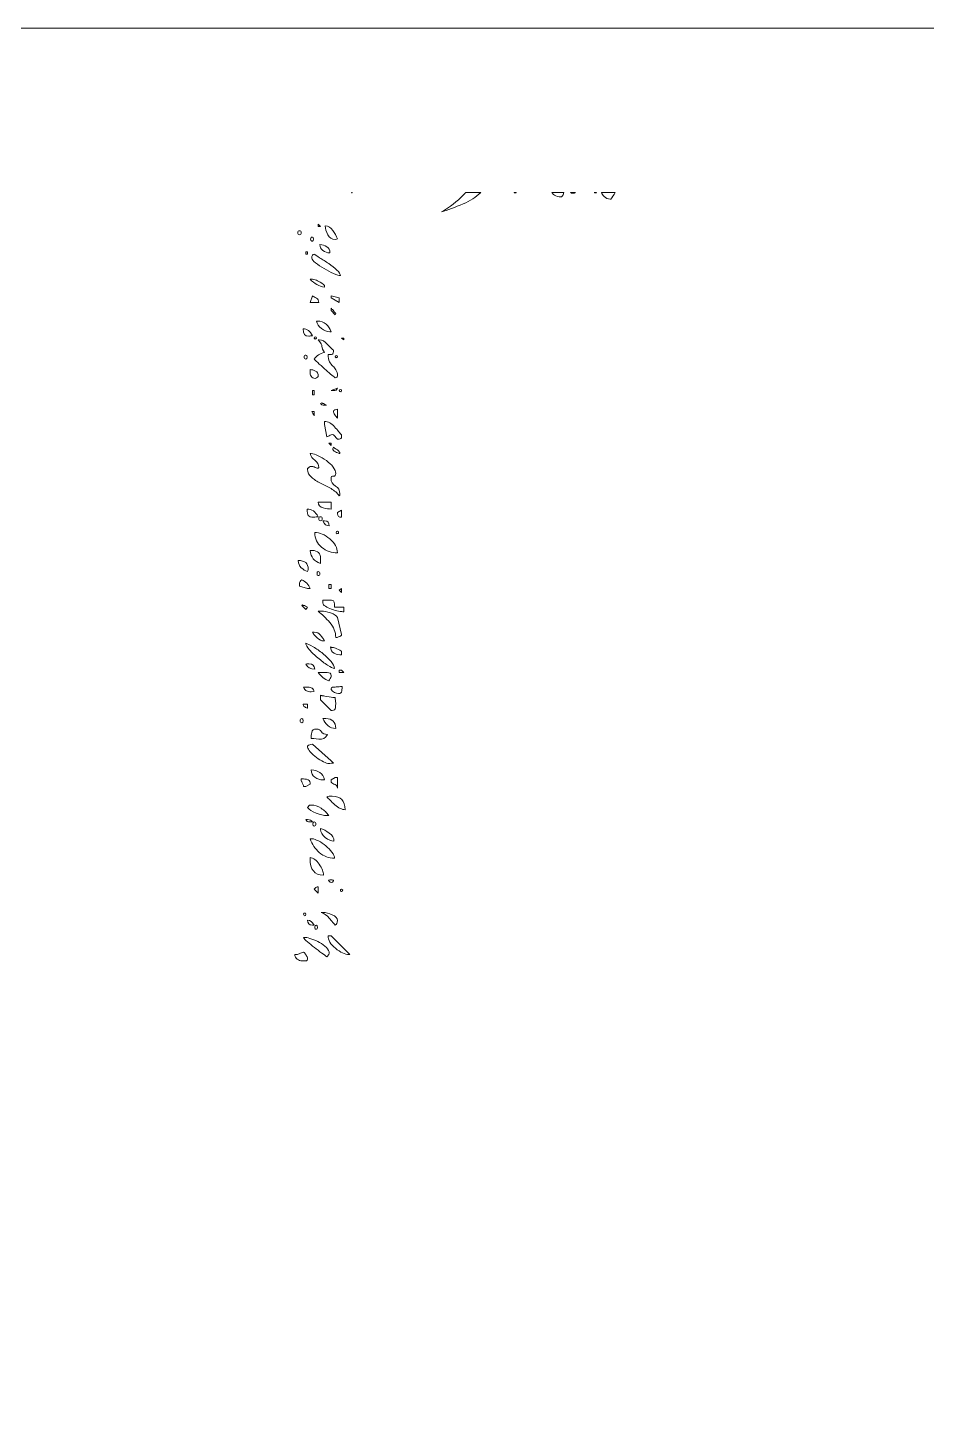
# Model space of a CAD drawing. Extents: x 915 to 2086, y -2344 to -655.
# Drawn here: x 1814.8 to 1950.4, y -866.4 to -655.3 of the extents above; entities that cross this region are included whole.
import ezdxf

# ---------------------------------------------------------------- set-up
doc = ezdxf.new("R2010")
doc.units = 0
doc.header["$MEASUREMENT"] = 0
doc.layers.add('Layer 1', color=7, linetype='Continuous')

# ---------------------------------------------------------------- blocks, each defined once
blk = doc.blocks.new('block 2')
at = {"layer": 'Layer 1', "lineweight": 0}
for points in [[(1858.59, -685.25), (1858.59, -684.9), (1858.94, -685.25), (1858.59, -685.25)], [(1856.74, -689.39), (1856.74, -689.04), (1857, -689.04), (1857, -689.39), (1856.74, -689.39)], [(1860.52, -695.99), (1860.52, -695.72), (1861.76, -695.99), (1861.76, -696.69), (1860.52, -695.99)], [(1862.46, -702.33), (1862.11, -702.06), (1862.46, -702.06), (1862.46, -702.33)], [(1857.71, -710.6), (1857.71, -709.98), (1857.97, -709.98), (1857.97, -710.6), (1857.71, -710.6)], [(1860.52, -717.91), (1860.52, -718.26), (1860.17, -717.91), (1860.52, -717.91)], [(1860.52, -739.2), (1860.52, -739.82), (1860.17, -739.82), (1860.17, -739.2), (1860.52, -739.2)], [(1862.11, -739.82), (1862.11, -740.44), (1861.76, -740.09), (1862.11, -739.82)], [(1861.76, -752.5), (1861.76, -752.14), (1862.11, -752.14), (1862.46, -752.5), (1861.76, -752.5)]]:
    blk.add_lwpolyline(points, dxfattribs=at)
for points, knots in [([(2085.86, -929.01), (2085.63, -928.87), (2085.41, -928.75), (2085.18, -928.61), (2085.18, -928.61), (2085.18, -716.49), (2085.18, -716.49), (2085.18, -682.75), (2057.73, -655.31), (2024, -655.31), (2024, -655.31), (976.9, -655.31), (976.9, -655.31), (943.16, -655.31), (915.72, -682.75), (915.72, -716.49), (915.72, -716.49), (915.72, -928.61), (915.72, -928.61), (915.49, -928.75), (915.27, -928.87), (915.04, -929.01), (915.04, -929.01), (915.28, -929.05), (915.72, -929.14), (915.72, -929.14), (915.72, -2282.96), (915.72, -2282.96), (915.72, -2316.7), (943.16, -2344.14), (976.9, -2344.14), (976.9, -2344.14), (2024, -2344.14), (2024, -2344.14), (2057.73, -2344.14), (2085.18, -2316.7), (2085.18, -2282.96), (2085.18, -2282.96), (2085.18, -929.14), (2085.18, -929.14), (2085.62, -929.05), (2085.86, -929.01), (2085.86, -929.01)], [0, 0, 0, 0, 1, 1, 1, 2, 2, 2, 3, 3, 3, 4, 4, 4, 5, 5, 5, 6, 6, 6, 7, 7, 7, 8, 8, 8, 9, 9, 9, 10, 10, 10, 11, 11, 11, 12, 12, 12, 13, 13, 13, 14, 14, 14, 14]), ([(1863.73, -680.13), (1863.72, -680.13), (1863.7, -680.15), (1863.69, -680.15), (1863.68, -680.15), (1863.65, -680.13), (1863.63, -680.13), (1863.63, -680.13), (1863.73, -680.13), (1863.73, -680.13)], [0, 0, 0, 0, 1, 1, 1, 2, 2, 2, 3, 3, 3, 3]), ([(1880.46, -680.54), (1880.6, -680.41), (1880.68, -680.27), (1880.81, -680.13), (1880.81, -680.13), (1883.08, -680.13), (1883.08, -680.13), (1882.34, -680.8), (1881.5, -681.38), (1880.46, -681.82), (1879.2, -682.35), (1878.1, -682.76), (1877.16, -683.05), (1878.45, -682.29), (1879.55, -681.45), (1880.46, -680.54)], [0, 0, 0, 0, 1, 1, 1, 2, 2, 2, 3, 3, 3, 4, 4, 4, 5, 5, 5, 5]), ([(1888.45, -680.13), (1888.44, -680.13), (1888.43, -680.15), (1888.43, -680.15), (1888.43, -680.15), (1888.16, -680.15), (1888.16, -680.15), (1888.14, -680.14), (1888.13, -680.14), (1888.11, -680.13), (1888.11, -680.13), (1888.45, -680.13), (1888.45, -680.13)], [0, 0, 0, 0, 1, 1, 1, 2, 2, 2, 3, 3, 3, 4, 4, 4, 4]), ([(1895.62, -680.13), (1895.57, -680.28), (1895.52, -680.42), (1895.47, -680.54), (1895.41, -680.69), (1895.29, -680.76), (1895.12, -680.76), (1894.82, -680.76), (1894.51, -680.68), (1894.19, -680.5), (1894, -680.39), (1893.92, -680.26), (1893.8, -680.13), (1893.8, -680.13), (1895.62, -680.13), (1895.62, -680.13)], [0, 0, 0, 0, 1, 1, 1, 2, 2, 2, 3, 3, 3, 4, 4, 4, 5, 5, 5, 5]), ([(1897.35, -680.13), (1897.34, -680.13), (1897.32, -680.14), (1897.32, -680.15), (1897.26, -680.21), (1897.2, -680.23), (1897.14, -680.23), (1897.14, -680.23), (1896.96, -680.23), (1896.96, -680.23), (1896.82, -680.23), (1896.7, -680.2), (1896.62, -680.13), (1896.62, -680.13), (1897.35, -680.13), (1897.35, -680.13)], [0, 0, 0, 0, 1, 1, 1, 2, 2, 2, 3, 3, 3, 4, 4, 4, 5, 5, 5, 5]), ([(1900.52, -680.13), (1900.51, -680.13), (1900.49, -680.15), (1900.48, -680.15), (1900.48, -680.15), (1900.22, -680.15), (1900.22, -680.15), (1900.22, -680.14), (1900.21, -680.13), (1900.2, -680.13), (1900.2, -680.13), (1900.52, -680.13), (1900.52, -680.13)], [0, 0, 0, 0, 1, 1, 1, 2, 2, 2, 3, 3, 3, 4, 4, 4, 4]), ([(1903.36, -680.13), (1903.13, -680.54), (1902.91, -680.89), (1902.69, -681.11), (1902.69, -681.11), (1902.6, -681.11), (1902.6, -681.11), (1902.24, -681.11), (1901.94, -680.98), (1901.67, -680.72), (1901.49, -680.53), (1901.38, -680.33), (1901.27, -680.13), (1901.27, -680.13), (1903.36, -680.13), (1903.36, -680.13)], [0, 0, 0, 0, 1, 1, 1, 2, 2, 2, 3, 3, 3, 4, 4, 4, 5, 5, 5, 5]), ([(1856.04, -686.17), (1856.04, -686.38), (1855.95, -686.48), (1855.77, -686.48), (1855.59, -686.48), (1855.51, -686.38), (1855.51, -686.17), (1855.51, -685.97), (1855.59, -685.87), (1855.77, -685.87), (1855.95, -685.87), (1856.04, -685.97), (1856.04, -686.17)], [0, 0, 0, 0, 1, 1, 1, 2, 2, 2, 3, 3, 3, 4, 4, 4, 4]), ([(1859.64, -685.16), (1860.11, -685.16), (1860.49, -685.38), (1860.79, -685.82), (1861.08, -686.26), (1861.32, -686.69), (1861.49, -687.1), (1861.43, -687.16), (1861.32, -687.19), (1861.14, -687.19), (1860.67, -687.19), (1860.3, -686.95), (1860.04, -686.48), (1859.78, -686.02), (1859.64, -685.57), (1859.64, -685.16)], [0, 0, 0, 0, 1, 1, 1, 2, 2, 2, 3, 3, 3, 4, 4, 4, 5, 5, 5, 5]), ([(1857.71, -687.45), (1857.53, -687.45), (1857.44, -687.35), (1857.44, -687.14), (1857.44, -686.94), (1857.53, -686.83), (1857.71, -686.83), (1857.82, -686.83), (1857.88, -686.94), (1857.88, -687.14), (1857.88, -687.35), (1857.82, -687.45), (1857.71, -687.45)], [0, 0, 0, 0, 1, 1, 1, 2, 2, 2, 3, 3, 3, 4, 4, 4, 4]), ([(1859.87, -688.29), (1860.19, -688.49), (1860.35, -688.8), (1860.35, -689.21), (1859.94, -689.21), (1859.59, -689.09), (1859.29, -688.86), (1859, -688.63), (1858.85, -688.33), (1858.85, -687.98), (1859.21, -687.98), (1859.54, -688.08), (1859.87, -688.29)], [0, 0, 0, 0, 1, 1, 1, 2, 2, 2, 3, 3, 3, 4, 4, 4, 4]), ([(1858.81, -689.96), (1859.25, -690.22), (1859.7, -690.52), (1860.17, -690.84), (1860.64, -691.16), (1861.05, -691.49), (1861.4, -691.81), (1861.76, -692.13), (1861.93, -692.41), (1861.93, -692.64), (1861.76, -692.64), (1861.42, -692.54), (1860.92, -692.34), (1860.42, -692.13), (1859.94, -691.88), (1859.47, -691.59), (1859, -691.3), (1858.57, -691), (1858.19, -690.71), (1857.81, -690.41), (1857.62, -690.18), (1857.62, -690), (1857.62, -689.65), (1857.74, -689.45), (1857.97, -689.39), (1858.09, -689.5), (1858.37, -689.69), (1858.81, -689.96)], [0, 0, 0, 0, 1, 1, 1, 2, 2, 2, 3, 3, 3, 4, 4, 4, 5, 5, 5, 6, 6, 6, 7, 7, 7, 8, 8, 8, 9, 9, 9, 9]), ([(1857.71, -693.17), (1858, -693.23), (1858.27, -693.32), (1858.5, -693.44), (1859.03, -693.67), (1859.38, -693.91), (1859.56, -694.14), (1859.56, -694.14), (1859.56, -694.4), (1859.56, -694.4), (1858.73, -694.29), (1858, -693.87), (1857.36, -693.17), (1857.36, -693.17), (1857.71, -693.17), (1857.71, -693.17)], [0, 0, 0, 0, 1, 1, 1, 2, 2, 2, 3, 3, 3, 4, 4, 4, 5, 5, 5, 5]), ([(1857.71, -695.72), (1857.88, -695.78), (1858.09, -695.89), (1858.32, -696.03), (1858.56, -696.18), (1858.68, -696.4), (1858.68, -696.69), (1858.68, -696.69), (1857.36, -696.69), (1857.36, -696.69), (1857.36, -696.69), (1857.71, -695.72), (1857.71, -695.72)], [0, 0, 0, 0, 1, 1, 1, 2, 2, 2, 3, 3, 3, 4, 4, 4, 4]), ([(1860.83, -697.88), (1860.98, -698.03), (1861.08, -698.16), (1861.14, -698.28), (1861.14, -698.28), (1861.23, -698.36), (1861.23, -698.36), (1861.23, -698.36), (1861.14, -698.54), (1861.14, -698.54), (1861.14, -698.54), (1860.52, -697.92), (1860.52, -697.92), (1860.52, -697.92), (1860.52, -697.57), (1860.52, -697.57), (1860.58, -697.63), (1860.69, -697.74), (1860.83, -697.88)], [0, 0, 0, 0, 1, 1, 1, 2, 2, 2, 3, 3, 3, 4, 4, 4, 5, 5, 5, 6, 6, 6, 6]), ([(1856.3, -700.65), (1856.94, -700.65), (1857.41, -701.01), (1857.71, -701.71), (1857.65, -701.71), (1857.56, -701.73), (1857.44, -701.75), (1857.33, -701.78), (1857.24, -701.8), (1857.18, -701.8), (1856.59, -701.8), (1856.3, -701.42), (1856.3, -700.65)], [0, 0, 0, 0, 1, 1, 1, 2, 2, 2, 3, 3, 3, 4, 4, 4, 4]), ([(1858.32, -699.51), (1858.32, -699.51), (1858.5, -699.51), (1858.5, -699.51), (1858.97, -699.51), (1859.39, -699.67), (1859.78, -699.99), (1860.16, -700.32), (1860.41, -700.68), (1860.52, -701.1), (1860.52, -701.1), (1860.35, -701.1), (1860.35, -701.1), (1859.88, -701.1), (1859.45, -700.93), (1859.07, -700.61), (1858.69, -700.29), (1858.44, -699.92), (1858.32, -699.51)], [0, 0, 0, 0, 1, 1, 1, 2, 2, 2, 3, 3, 3, 4, 4, 4, 5, 5, 5, 6, 6, 6, 6]), ([(1857.97, -702.06), (1857.97, -701.95), (1858.03, -701.89), (1858.15, -701.89), (1858.27, -701.89), (1858.32, -701.95), (1858.32, -702.06), (1858.21, -702.3), (1858.09, -702.3), (1857.97, -702.06)], [0, 0, 0, 0, 1, 1, 1, 2, 2, 2, 3, 3, 3, 3]), ([(1857.97, -705.23), (1858.32, -704.7), (1858.85, -704.38), (1859.56, -704.26), (1859.26, -703.85), (1859.13, -703.54), (1859.16, -703.34), (1859.19, -703.13), (1859, -702.8), (1858.59, -702.33), (1858.59, -702.33), (1858.76, -702.33), (1858.76, -702.33), (1859.17, -702.33), (1859.59, -702.56), (1860, -703.03), (1860.41, -703.5), (1860.7, -703.79), (1860.88, -703.91), (1860.88, -703.91), (1860.88, -704.09), (1860.88, -704.09), (1860.88, -704.38), (1860.79, -704.53), (1860.61, -704.53), (1860.44, -704.53), (1860.26, -704.53), (1860.09, -704.53), (1860.09, -705), (1860.16, -705.36), (1860.3, -705.63), (1860.45, -705.89), (1860.61, -706.11), (1860.79, -706.29), (1860.97, -706.46), (1861.13, -706.65), (1861.27, -706.86), (1861.42, -707.06), (1861.49, -707.37), (1861.49, -707.78), (1861.49, -707.96), (1861.37, -708.05), (1861.14, -708.05), (1861.08, -707.99), (1860.92, -707.86), (1860.66, -707.65), (1860.39, -707.44), (1860.1, -707.2), (1859.78, -706.9), (1859.45, -706.61), (1859.12, -706.3), (1858.76, -705.98), (1858.41, -705.66), (1858.15, -705.41), (1857.97, -705.23)], [0, 0, 0, 0, 1, 1, 1, 2, 2, 2, 3, 3, 3, 4, 4, 4, 5, 5, 5, 6, 6, 6, 7, 7, 7, 8, 8, 8, 9, 9, 9, 10, 10, 10, 11, 11, 11, 12, 12, 12, 13, 13, 13, 14, 14, 14, 15, 15, 15, 16, 16, 16, 17, 17, 17, 18, 18, 18, 18]), ([(1856.92, -704.92), (1856.92, -705.13), (1856.86, -705.23), (1856.74, -705.23), (1856.56, -705.23), (1856.48, -705.13), (1856.48, -704.92), (1856.48, -704.72), (1856.56, -704.62), (1856.74, -704.62), (1856.86, -704.62), (1856.92, -704.72), (1856.92, -704.92)], [0, 0, 0, 0, 1, 1, 1, 2, 2, 2, 3, 3, 3, 4, 4, 4, 4]), ([(1861.49, -704.88), (1861.37, -705.11), (1861.26, -705.11), (1861.14, -704.88), (1861.14, -704.76), (1861.2, -704.7), (1861.32, -704.7), (1861.43, -704.7), (1861.49, -704.76), (1861.49, -704.88)], [0, 0, 0, 0, 1, 1, 1, 2, 2, 2, 3, 3, 3, 3]), ([(1857.53, -707.83), (1857.41, -707.62), (1857.36, -707.4), (1857.36, -707.17), (1857.36, -707.17), (1857.36, -706.82), (1857.36, -706.82), (1857.65, -706.82), (1857.93, -706.89), (1858.19, -707.04), (1858.46, -707.18), (1858.59, -707.43), (1858.59, -707.78), (1858.59, -707.84), (1858.56, -707.9), (1858.5, -707.96), (1858.5, -707.96), (1858.32, -708.05), (1858.32, -708.05), (1858.32, -708.05), (1858.15, -708.14), (1858.15, -708.14), (1857.85, -708.14), (1857.65, -708.03), (1857.53, -707.83)], [0, 0, 0, 0, 1, 1, 1, 2, 2, 2, 3, 3, 3, 4, 4, 4, 5, 5, 5, 6, 6, 6, 7, 7, 7, 8, 8, 8, 8]), ([(1860.88, -709.98), (1860.88, -709.98), (1860.52, -709.98), (1860.52, -709.98), (1860.52, -709.98), (1861.49, -709.63), (1861.49, -709.63), (1861.43, -709.87), (1861.23, -709.98), (1860.88, -709.98)], [0, 0, 0, 0, 1, 1, 1, 2, 2, 2, 3, 3, 3, 3]), ([(1861.98, -710.16), (1861.89, -710.16), (1861.82, -710.1), (1861.76, -709.98), (1861.76, -709.87), (1861.83, -709.81), (1861.98, -709.81), (1862.12, -709.81), (1862.17, -709.87), (1862.11, -709.98), (1862.11, -710.1), (1862.06, -710.16), (1861.98, -710.16)], [0, 0, 0, 0, 1, 1, 1, 2, 2, 2, 3, 3, 3, 4, 4, 4, 4]), ([(1857.97, -713.15), (1857.97, -713.15), (1857.97, -713.77), (1857.97, -713.77), (1857.91, -713.65), (1857.85, -713.55), (1857.8, -713.46), (1857.74, -713.37), (1857.68, -713.27), (1857.62, -713.15), (1857.62, -713.15), (1857.97, -713.15), (1857.97, -713.15)], [0, 0, 0, 0, 1, 1, 1, 2, 2, 2, 3, 3, 3, 4, 4, 4, 4]), ([(1859.12, -711.83), (1859.12, -711.83), (1859.29, -711.92), (1859.29, -711.92), (1859.35, -711.92), (1859.44, -711.96), (1859.56, -712.05), (1859.67, -712.14), (1859.76, -712.19), (1859.82, -712.19), (1859.82, -712.19), (1859.56, -712.19), (1859.56, -712.19), (1859.21, -712.19), (1859, -712.1), (1858.94, -711.92), (1858.94, -711.92), (1859.12, -711.83), (1859.12, -711.83)], [0, 0, 0, 0, 1, 1, 1, 2, 2, 2, 3, 3, 3, 4, 4, 4, 5, 5, 5, 6, 6, 6, 6]), ([(1861.49, -712.8), (1861.49, -712.8), (1861.49, -714.12), (1861.49, -714.12), (1861.37, -714), (1861.24, -713.84), (1861.1, -713.63), (1860.95, -713.43), (1860.88, -713.27), (1860.88, -713.15), (1860.88, -713.04), (1860.95, -712.95), (1861.1, -712.89), (1861.24, -712.83), (1861.37, -712.8), (1861.49, -712.8)], [0, 0, 0, 0, 1, 1, 1, 2, 2, 2, 3, 3, 3, 4, 4, 4, 5, 5, 5, 5]), ([(1860.22, -716.81), (1860.07, -716.89), (1859.97, -716.94), (1859.91, -716.94), (1859.91, -716.94), (1859.56, -715.09), (1859.56, -715.09), (1859.56, -715.09), (1859.56, -714.65), (1859.56, -714.65), (1860.09, -714.65), (1860.58, -714.91), (1861.05, -715.44), (1861.52, -715.97), (1861.87, -716.38), (1862.11, -716.67), (1862.11, -716.67), (1862.11, -716.94), (1862.11, -716.94), (1862.11, -717.17), (1861.99, -717.29), (1861.76, -717.29), (1861.76, -717.29), (1861.49, -717.29), (1861.49, -717.29), (1861.49, -717.29), (1860.88, -716.67), (1860.88, -716.67), (1860.88, -716.67), (1860.7, -716.58), (1860.7, -716.58), (1860.7, -716.58), (1860.52, -716.67), (1860.52, -716.67), (1860.47, -716.67), (1860.36, -716.72), (1860.22, -716.81)], [0, 0, 0, 0, 1, 1, 1, 2, 2, 2, 3, 3, 3, 4, 4, 4, 5, 5, 5, 6, 6, 6, 7, 7, 7, 8, 8, 8, 9, 9, 9, 10, 10, 10, 11, 11, 11, 12, 12, 12, 12]), ([(1857.36, -721.43), (1857.36, -721.43), (1857.71, -721.43), (1857.71, -721.43), (1857.77, -721.43), (1857.91, -721.47), (1858.15, -721.56), (1858.38, -721.65), (1858.53, -721.69), (1858.59, -721.69), (1858.59, -721.69), (1858.68, -721.6), (1858.68, -721.6), (1858.68, -721.13), (1858.49, -720.76), (1858.1, -720.5), (1857.72, -720.24), (1857.47, -719.9), (1857.36, -719.49), (1857.36, -719.49), (1857.53, -719.49), (1857.53, -719.49), (1857.82, -719.49), (1858.18, -719.59), (1858.59, -719.8), (1859, -720), (1859.41, -720.25), (1859.82, -720.55), (1860.23, -720.84), (1860.57, -721.16), (1860.83, -721.51), (1861.1, -721.86), (1861.23, -722.19), (1861.23, -722.48), (1861.23, -722.77), (1861.11, -722.91), (1860.88, -722.88), (1860.64, -722.85), (1860.52, -722.98), (1860.52, -723.28), (1860.52, -723.74), (1860.75, -724.11), (1861.18, -724.38), (1861.63, -724.64), (1861.85, -725.04), (1861.85, -725.56), (1861.85, -725.56), (1861.85, -725.74), (1861.85, -725.74), (1861.85, -725.74), (1861.76, -725.83), (1861.76, -725.83), (1861.46, -725.42), (1861.05, -725.06), (1860.52, -724.77), (1860, -724.48), (1859.47, -724.2), (1858.94, -723.94), (1858.41, -723.67), (1857.96, -723.38), (1857.58, -723.05), (1857.19, -722.73), (1857, -722.34), (1857, -721.86), (1857, -721.86), (1857, -721.69), (1857, -721.69), (1857.06, -721.69), (1857.12, -721.65), (1857.18, -721.56), (1857.24, -721.47), (1857.3, -721.43), (1857.36, -721.43)], [0, 0, 0, 0, 1, 1, 1, 2, 2, 2, 3, 3, 3, 4, 4, 4, 5, 5, 5, 6, 6, 6, 7, 7, 7, 8, 8, 8, 9, 9, 9, 10, 10, 10, 11, 11, 11, 12, 12, 12, 13, 13, 13, 14, 14, 14, 15, 15, 15, 16, 16, 16, 17, 17, 17, 18, 18, 18, 19, 19, 19, 20, 20, 20, 21, 21, 21, 22, 22, 22, 23, 23, 23, 24, 24, 24, 24]), ([(1860.88, -718.52), (1860.93, -718.58), (1861.08, -718.68), (1861.32, -718.83), (1861.55, -718.98), (1861.7, -719.11), (1861.76, -719.23), (1861.76, -719.23), (1861.85, -719.31), (1861.85, -719.31), (1861.85, -719.43), (1861.82, -719.49), (1861.76, -719.49), (1861.64, -719.43), (1861.45, -719.34), (1861.18, -719.23), (1860.92, -719.11), (1860.79, -718.93), (1860.79, -718.7), (1860.85, -718.64), (1860.88, -718.58), (1860.88, -718.52)], [0, 0, 0, 0, 1, 1, 1, 2, 2, 2, 3, 3, 3, 4, 4, 4, 5, 5, 5, 6, 6, 6, 7, 7, 7, 7]), ([(1858.59, -729), (1858.53, -729), (1858.43, -729.01), (1858.28, -729.04), (1858.13, -729.07), (1858.03, -729.08), (1857.97, -729.08), (1857.5, -729.08), (1857.21, -729), (1857.09, -728.82), (1856.97, -728.64), (1856.92, -728.32), (1856.92, -727.85), (1857.62, -727.85), (1858.18, -728.23), (1858.59, -729)], [0, 0, 0, 0, 1, 1, 1, 2, 2, 2, 3, 3, 3, 4, 4, 4, 5, 5, 5, 5]), ([(1859.34, -727.67), (1858.84, -727.56), (1858.59, -727.26), (1858.59, -726.8), (1858.59, -726.8), (1860.52, -726.8), (1860.52, -726.8), (1860.52, -726.8), (1860.52, -727.85), (1860.52, -727.85), (1860.23, -727.85), (1859.84, -727.79), (1859.34, -727.67)], [0, 0, 0, 0, 1, 1, 1, 2, 2, 2, 3, 3, 3, 4, 4, 4, 4]), ([(1862.11, -728.03), (1862.11, -728.03), (1862.11, -729.08), (1862.11, -729.08), (1861.7, -729.08), (1861.49, -728.91), (1861.49, -728.56), (1861.49, -728.56), (1861.49, -728.38), (1861.49, -728.38), (1861.49, -728.38), (1862.11, -728.03), (1862.11, -728.03)], [0, 0, 0, 0, 1, 1, 1, 2, 2, 2, 3, 3, 3, 4, 4, 4, 4]), ([(1859.21, -729.3), (1859.21, -729.51), (1859.12, -729.61), (1858.94, -729.61), (1858.76, -729.61), (1858.68, -729.51), (1858.68, -729.3), (1858.68, -729.1), (1858.76, -729), (1858.94, -729), (1859.12, -729), (1859.21, -729.1), (1859.21, -729.3)], [0, 0, 0, 0, 1, 1, 1, 2, 2, 2, 3, 3, 3, 4, 4, 4, 4]), ([(1860.26, -730.4), (1859.85, -730.4), (1859.53, -730.14), (1859.29, -729.61), (1859.29, -729.61), (1859.56, -729.61), (1859.56, -729.61), (1860.03, -729.61), (1860.26, -729.87), (1860.26, -730.4)], [0, 0, 0, 0, 1, 1, 1, 2, 2, 2, 3, 3, 3, 3]), ([(1860.35, -732.34), (1861.11, -732.99), (1861.49, -733.69), (1861.49, -734.45), (1860.61, -734.45), (1859.82, -734.18), (1859.12, -733.62), (1858.41, -733.06), (1858.06, -732.31), (1858.06, -731.37), (1858.82, -731.37), (1859.59, -731.7), (1860.35, -732.34)], [0, 0, 0, 0, 1, 1, 1, 2, 2, 2, 3, 3, 3, 4, 4, 4, 4]), ([(1861.67, -731.42), (1861.67, -731.5), (1861.61, -731.55), (1861.49, -731.55), (1861.37, -731.61), (1861.32, -731.56), (1861.32, -731.42), (1861.32, -731.27), (1861.37, -731.19), (1861.49, -731.19), (1861.61, -731.25), (1861.67, -731.33), (1861.67, -731.42)], [0, 0, 0, 0, 1, 1, 1, 2, 2, 2, 3, 3, 3, 4, 4, 4, 4]), ([(1858.94, -735.33), (1858.94, -735.33), (1858.94, -736.04), (1858.94, -736.04), (1858, -735.74), (1857.47, -735.1), (1857.36, -734.1), (1857.36, -734.1), (1857.71, -734.1), (1857.71, -734.1), (1858.53, -734.1), (1858.94, -734.51), (1858.94, -735.33)], [0, 0, 0, 0, 1, 1, 1, 2, 2, 2, 3, 3, 3, 4, 4, 4, 4]), ([(1857.09, -736.92), (1857.09, -736.98), (1857.08, -737.04), (1857.05, -737.09), (1857.02, -737.15), (1857, -737.21), (1857, -737.27), (1856.65, -737.15), (1856.33, -736.96), (1856.04, -736.7), (1855.74, -736.43), (1855.59, -736.07), (1855.59, -735.6), (1856.59, -735.6), (1857.09, -736.04), (1857.09, -736.92)], [0, 0, 0, 0, 1, 1, 1, 2, 2, 2, 3, 3, 3, 4, 4, 4, 5, 5, 5, 5]), ([(1855.77, -739.2), (1855.77, -738.85), (1855.89, -738.62), (1856.12, -738.5), (1856.36, -738.62), (1856.61, -738.8), (1856.87, -739.03), (1857.14, -739.26), (1857.3, -739.53), (1857.36, -739.82), (1857.36, -739.82), (1857, -739.82), (1857, -739.82), (1857, -739.82), (1855.77, -739.47), (1855.77, -739.47), (1855.77, -739.47), (1855.77, -739.2), (1855.77, -739.2)], [0, 0, 0, 0, 1, 1, 1, 2, 2, 2, 3, 3, 3, 4, 4, 4, 5, 5, 5, 6, 6, 6, 6]), ([(1858.41, -737.58), (1858.41, -737.37), (1858.47, -737.27), (1858.59, -737.27), (1858.76, -737.27), (1858.85, -737.37), (1858.85, -737.58), (1858.85, -737.78), (1858.76, -737.89), (1858.59, -737.89), (1858.47, -737.89), (1858.41, -737.78), (1858.41, -737.58)], [0, 0, 0, 0, 1, 1, 1, 2, 2, 2, 3, 3, 3, 4, 4, 4, 4]), ([(1856.21, -742.28), (1856.21, -742.28), (1856.39, -742.37), (1856.39, -742.37), (1856.45, -742.37), (1856.55, -742.42), (1856.7, -742.51), (1856.84, -742.59), (1856.94, -742.64), (1857, -742.64), (1857, -742.64), (1856.74, -742.99), (1856.74, -742.99), (1856.74, -742.99), (1856.12, -742.37), (1856.12, -742.37), (1856.12, -742.37), (1856.21, -742.28), (1856.21, -742.28)], [0, 0, 0, 0, 1, 1, 1, 2, 2, 2, 3, 3, 3, 4, 4, 4, 5, 5, 5, 6, 6, 6, 6]), ([(1862.46, -742.64), (1862.46, -742.64), (1862.46, -743.34), (1862.46, -743.34), (1862.28, -743.34), (1862.02, -743.31), (1861.67, -743.25), (1861.32, -743.19), (1860.97, -743.09), (1860.61, -742.94), (1860.26, -742.8), (1859.95, -742.65), (1859.69, -742.51), (1859.42, -742.36), (1859.29, -742.2), (1859.29, -742.02), (1859.29, -742.02), (1859.29, -741.58), (1859.29, -741.58), (1860.11, -741.58), (1860.61, -741.6), (1860.79, -741.62), (1860.97, -741.66), (1861.05, -741.99), (1861.05, -742.64), (1861.05, -742.64), (1862.46, -742.64), (1862.46, -742.64)], [0, 0, 0, 0, 1, 1, 1, 2, 2, 2, 3, 3, 3, 4, 4, 4, 5, 5, 5, 6, 6, 6, 7, 7, 7, 8, 8, 8, 9, 9, 9, 9]), ([(1861.67, -747.13), (1861.49, -747.18), (1861.35, -747.22), (1861.23, -747.22), (1861.23, -746.39), (1860.93, -745.65), (1860.35, -744.97), (1859.76, -744.29), (1859.17, -743.72), (1858.59, -743.25), (1858.59, -743.25), (1859.12, -743.25), (1859.12, -743.25), (1859.41, -743.25), (1859.85, -743.34), (1860.44, -743.52), (1861.02, -743.7), (1861.37, -743.93), (1861.49, -744.22), (1861.49, -744.22), (1862.11, -746.77), (1862.11, -746.77), (1862.11, -746.89), (1861.96, -747.01), (1861.67, -747.13)], [0, 0, 0, 0, 1, 1, 1, 2, 2, 2, 3, 3, 3, 4, 4, 4, 5, 5, 5, 6, 6, 6, 7, 7, 7, 8, 8, 8, 8]), ([(1859.56, -747.74), (1859.56, -747.74), (1859.38, -747.74), (1859.38, -747.74), (1859.09, -747.74), (1858.76, -747.58), (1858.41, -747.26), (1858.06, -746.94), (1857.82, -746.66), (1857.71, -746.42), (1857.71, -746.42), (1857.97, -746.42), (1857.97, -746.42), (1858.38, -746.42), (1858.7, -746.57), (1858.94, -746.86), (1859.17, -747.16), (1859.38, -747.45), (1859.56, -747.74)], [0, 0, 0, 0, 1, 1, 1, 2, 2, 2, 3, 3, 3, 4, 4, 4, 5, 5, 5, 6, 6, 6, 6]), ([(1857.84, -748.62), (1858.34, -748.92), (1858.82, -749.25), (1859.29, -749.64), (1859.76, -750.02), (1860.17, -750.42), (1860.52, -750.82), (1860.88, -751.23), (1861.05, -751.59), (1861.05, -751.88), (1860.82, -751.88), (1860.47, -751.72), (1860, -751.4), (1859.53, -751.07), (1859.04, -750.71), (1858.54, -750.29), (1858.04, -749.89), (1857.62, -749.47), (1857.27, -749.06), (1856.92, -748.65), (1856.74, -748.36), (1856.74, -748.18), (1856.74, -748.18), (1856.74, -748.09), (1856.74, -748.09), (1856.97, -748.15), (1857.34, -748.33), (1857.84, -748.62)], [0, 0, 0, 0, 1, 1, 1, 2, 2, 2, 3, 3, 3, 4, 4, 4, 5, 5, 5, 6, 6, 6, 7, 7, 7, 8, 8, 8, 9, 9, 9, 9]), ([(1861.01, -749.59), (1860.63, -749.41), (1860.44, -749.09), (1860.44, -748.62), (1860.49, -748.68), (1860.55, -748.71), (1860.61, -748.71), (1860.61, -748.71), (1860.88, -748.71), (1860.88, -748.71), (1861.05, -748.77), (1861.3, -748.87), (1861.63, -749.02), (1861.95, -749.17), (1862.11, -749.27), (1862.11, -749.33), (1862.11, -749.33), (1862.11, -749.85), (1862.11, -749.85), (1861.76, -749.85), (1861.39, -749.77), (1861.01, -749.59)], [0, 0, 0, 0, 1, 1, 1, 2, 2, 2, 3, 3, 3, 4, 4, 4, 5, 5, 5, 6, 6, 6, 7, 7, 7, 7]), ([(1857.18, -751.18), (1857.77, -751.18), (1858.06, -751.44), (1858.06, -751.97), (1857.41, -751.97), (1856.97, -751.73), (1856.74, -751.26), (1856.8, -751.21), (1856.94, -751.18), (1857.18, -751.18)], [0, 0, 0, 0, 1, 1, 1, 2, 2, 2, 3, 3, 3, 3]), ([(1858.59, -752.5), (1858.59, -752.5), (1859.12, -752.5), (1859.12, -752.5), (1859.29, -752.5), (1859.57, -752.5), (1859.95, -752.5), (1860.33, -752.5), (1860.52, -752.64), (1860.52, -752.94), (1860.52, -752.94), (1860.52, -753.11), (1860.52, -753.11), (1860.52, -753.17), (1860.48, -753.27), (1860.39, -753.42), (1860.3, -753.57), (1860.23, -753.67), (1860.17, -753.73), (1859.88, -753.67), (1859.59, -753.51), (1859.29, -753.24), (1859, -752.98), (1858.76, -752.73), (1858.59, -752.5)], [0, 0, 0, 0, 1, 1, 1, 2, 2, 2, 3, 3, 3, 4, 4, 4, 5, 5, 5, 6, 6, 6, 7, 7, 7, 8, 8, 8, 8]), ([(1856.92, -754.7), (1857.15, -754.7), (1857.36, -754.73), (1857.53, -754.79), (1857.71, -754.84), (1857.85, -755.02), (1857.97, -755.31), (1857.91, -755.37), (1857.77, -755.4), (1857.53, -755.4), (1857.24, -755.4), (1857, -755.36), (1856.83, -755.27), (1856.65, -755.18), (1856.51, -754.99), (1856.39, -754.7), (1856.39, -754.7), (1856.92, -754.7), (1856.92, -754.7)], [0, 0, 0, 0, 1, 1, 1, 2, 2, 2, 3, 3, 3, 4, 4, 4, 5, 5, 5, 6, 6, 6, 6]), ([(1860.52, -755.05), (1860.52, -754.81), (1860.64, -754.7), (1860.88, -754.7), (1860.99, -754.7), (1861.21, -754.68), (1861.54, -754.65), (1861.86, -754.62), (1862.08, -754.61), (1862.2, -754.61), (1862.2, -754.79), (1862.18, -755), (1862.15, -755.27), (1862.12, -755.53), (1861.96, -755.66), (1861.67, -755.66), (1861.2, -755.66), (1860.82, -755.46), (1860.52, -755.05)], [0, 0, 0, 0, 1, 1, 1, 2, 2, 2, 3, 3, 3, 4, 4, 4, 5, 5, 5, 6, 6, 6, 6]), ([(1857, -757.25), (1857, -757.25), (1857, -757.86), (1857, -757.86), (1856.89, -757.86), (1856.74, -757.81), (1856.56, -757.69), (1856.39, -757.57), (1856.3, -757.42), (1856.3, -757.25), (1856.3, -757.25), (1857, -757.25), (1857, -757.25)], [0, 0, 0, 0, 1, 1, 1, 2, 2, 2, 3, 3, 3, 4, 4, 4, 4]), ([(1858.94, -755.93), (1859, -755.93), (1859.06, -755.94), (1859.12, -755.97), (1859.17, -756), (1859.23, -756.02), (1859.29, -756.02), (1859.41, -756.02), (1859.72, -756.06), (1860.22, -756.15), (1860.71, -756.24), (1861.02, -756.28), (1861.14, -756.28), (1861.14, -756.4), (1861.15, -756.55), (1861.18, -756.72), (1861.21, -756.89), (1861.23, -757.01), (1861.23, -757.07), (1861.23, -757.31), (1861.21, -757.56), (1861.18, -757.82), (1861.15, -758.08), (1860.99, -758.22), (1860.7, -758.22), (1860.7, -758.22), (1860.52, -758.22), (1860.52, -758.22), (1860.52, -758.22), (1858.94, -756.63), (1858.94, -756.63), (1858.94, -756.63), (1858.94, -755.93), (1858.94, -755.93)], [0, 0, 0, 0, 1, 1, 1, 2, 2, 2, 3, 3, 3, 4, 4, 4, 5, 5, 5, 6, 6, 6, 7, 7, 7, 8, 8, 8, 9, 9, 9, 10, 10, 10, 11, 11, 11, 11]), ([(1856.12, -760.07), (1855.95, -760.07), (1855.86, -759.96), (1855.86, -759.76), (1855.86, -759.55), (1855.95, -759.45), (1856.12, -759.45), (1856.24, -759.45), (1856.3, -759.55), (1856.3, -759.76), (1856.3, -759.96), (1856.24, -760.07), (1856.12, -760.07)], [0, 0, 0, 0, 1, 1, 1, 2, 2, 2, 3, 3, 3, 4, 4, 4, 4]), ([(1859.73, -759.45), (1860.73, -759.45), (1861.23, -759.95), (1861.23, -760.94), (1860.76, -760.94), (1860.36, -760.79), (1860.04, -760.46), (1859.72, -760.14), (1859.47, -759.8), (1859.29, -759.45), (1859.29, -759.45), (1859.73, -759.45), (1859.73, -759.45)], [0, 0, 0, 0, 1, 1, 1, 2, 2, 2, 3, 3, 3, 4, 4, 4, 4]), ([(1859.07, -761.43), (1859.22, -761.69), (1859.53, -761.83), (1860, -761.83), (1860, -761.83), (1859.91, -762), (1859.91, -762), (1859.67, -762.41), (1859.26, -762.59), (1858.68, -762.53), (1858.09, -762.47), (1857.71, -762.44), (1857.53, -762.44), (1857.53, -762.15), (1857.56, -761.84), (1857.62, -761.52), (1857.68, -761.19), (1857.91, -761.03), (1858.32, -761.03), (1858.68, -761.03), (1858.92, -761.17), (1859.07, -761.43)], [0, 0, 0, 0, 1, 1, 1, 2, 2, 2, 3, 3, 3, 4, 4, 4, 5, 5, 5, 6, 6, 6, 7, 7, 7, 7]), ([(1857.71, -763.32), (1857.71, -763.32), (1860.52, -765.79), (1860.52, -765.79), (1860.52, -765.79), (1860.88, -766.14), (1860.88, -766.14), (1860.82, -766.14), (1860.71, -766.15), (1860.57, -766.18), (1860.42, -766.21), (1860.29, -766.22), (1860.17, -766.22), (1860, -766.22), (1859.73, -766.14), (1859.38, -765.96), (1859.03, -765.79), (1858.68, -765.56), (1858.32, -765.3), (1857.97, -765.04), (1857.66, -764.76), (1857.4, -764.46), (1857.14, -764.17), (1857, -763.94), (1857, -763.76), (1857, -763.76), (1857, -763.59), (1857, -763.59), (1857.18, -763.41), (1857.41, -763.32), (1857.71, -763.32)], [0, 0, 0, 0, 1, 1, 1, 2, 2, 2, 3, 3, 3, 4, 4, 4, 5, 5, 5, 6, 6, 6, 7, 7, 7, 8, 8, 8, 9, 9, 9, 10, 10, 10, 10]), ([(1859.56, -768.69), (1859.56, -768.69), (1859.29, -768.69), (1859.29, -768.69), (1858.88, -768.69), (1858.49, -768.56), (1858.1, -768.3), (1857.72, -768.03), (1857.53, -767.66), (1857.53, -767.19), (1858.59, -767.19), (1859.26, -767.69), (1859.56, -768.69)], [0, 0, 0, 0, 1, 1, 1, 2, 2, 2, 3, 3, 3, 4, 4, 4, 4]), ([(1861.49, -768.34), (1861.49, -768.34), (1861.49, -769.92), (1861.49, -769.92), (1861.43, -769.57), (1861.26, -769.37), (1860.97, -769.31), (1860.67, -769.25), (1860.52, -769.1), (1860.52, -768.87), (1860.52, -768.87), (1860.52, -768.69), (1860.52, -768.69), (1860.52, -768.69), (1861.14, -768.34), (1861.14, -768.34), (1861.14, -768.34), (1861.49, -768.34), (1861.49, -768.34)], [0, 0, 0, 0, 1, 1, 1, 2, 2, 2, 3, 3, 3, 4, 4, 4, 5, 5, 5, 6, 6, 6, 6]), ([(1856.83, -768.6), (1857.18, -768.66), (1857.36, -768.84), (1857.36, -769.13), (1857.36, -769.13), (1857.36, -769.31), (1857.36, -769.31), (1857.36, -769.31), (1856.74, -769.66), (1856.74, -769.66), (1856.74, -769.66), (1856.39, -769.66), (1856.39, -769.66), (1856.39, -769.6), (1856.34, -769.5), (1856.26, -769.35), (1856.17, -769.21), (1856.12, -769.07), (1856.12, -768.95), (1856.06, -768.95), (1856.04, -768.9), (1856.04, -768.78), (1856.04, -768.66), (1856.04, -768.57), (1856.04, -768.51), (1856.21, -768.51), (1856.48, -768.55), (1856.83, -768.6)], [0, 0, 0, 0, 1, 1, 1, 2, 2, 2, 3, 3, 3, 4, 4, 4, 5, 5, 5, 6, 6, 6, 7, 7, 7, 8, 8, 8, 9, 9, 9, 9]), ([(1857.53, -772.48), (1858.06, -772.48), (1858.56, -772.64), (1859.03, -772.96), (1859.5, -773.28), (1859.88, -773.65), (1860.17, -774.06), (1860.17, -774.06), (1859.91, -774.06), (1859.91, -774.06), (1859.44, -774.06), (1858.9, -773.94), (1858.28, -773.71), (1857.66, -773.47), (1857.24, -773.18), (1857, -772.83), (1857.06, -772.77), (1857.12, -772.69), (1857.18, -772.61), (1857.24, -772.52), (1857.3, -772.48), (1857.36, -772.48), (1857.36, -772.48), (1857.53, -772.48), (1857.53, -772.48)], [0, 0, 0, 0, 1, 1, 1, 2, 2, 2, 3, 3, 3, 4, 4, 4, 5, 5, 5, 6, 6, 6, 7, 7, 7, 8, 8, 8, 8]), ([(1861.1, -772.43), (1860.54, -771.93), (1860.14, -771.54), (1859.91, -771.24), (1859.97, -771.18), (1860.09, -771.16), (1860.26, -771.16), (1860.44, -771.16), (1860.58, -771.16), (1860.7, -771.16), (1861.99, -771.16), (1862.64, -771.83), (1862.64, -773.18), (1862.17, -773.18), (1861.65, -772.93), (1861.1, -772.43)], [0, 0, 0, 0, 1, 1, 1, 2, 2, 2, 3, 3, 3, 4, 4, 4, 5, 5, 5, 5]), ([(1857.71, -775.03), (1857.71, -775.03), (1857.36, -775.03), (1857.36, -775.03), (1857, -775.03), (1856.8, -774.91), (1856.74, -774.68), (1856.74, -774.68), (1857, -774.68), (1857, -774.68), (1857.36, -774.68), (1857.59, -774.79), (1857.71, -775.03)], [0, 0, 0, 0, 1, 1, 1, 2, 2, 2, 3, 3, 3, 4, 4, 4, 4]), ([(1857.8, -775.34), (1857.8, -775.13), (1857.85, -775.03), (1857.97, -775.03), (1858.15, -775.03), (1858.24, -775.13), (1858.24, -775.34), (1858.24, -775.54), (1858.15, -775.64), (1857.97, -775.64), (1857.85, -775.64), (1857.8, -775.54), (1857.8, -775.34)], [0, 0, 0, 0, 1, 1, 1, 2, 2, 2, 3, 3, 3, 4, 4, 4, 4]), ([(1859.64, -777.36), (1859.17, -776.98), (1858.94, -776.58), (1858.94, -776.17), (1858.94, -776.17), (1858.94, -776), (1858.94, -776), (1859.35, -776.12), (1859.79, -776.35), (1860.26, -776.7), (1860.73, -777.05), (1860.97, -777.46), (1860.97, -777.93), (1860.55, -777.93), (1860.11, -777.74), (1859.64, -777.36)], [0, 0, 0, 0, 1, 1, 1, 2, 2, 2, 3, 3, 3, 4, 4, 4, 5, 5, 5, 5]), ([(1858.76, -779.65), (1858.12, -779.09), (1857.65, -778.4), (1857.36, -777.58), (1857.36, -777.58), (1857.71, -777.58), (1857.71, -777.58), (1857.94, -777.58), (1858.25, -777.68), (1858.63, -777.89), (1859.01, -778.09), (1859.38, -778.34), (1859.73, -778.64), (1860.09, -778.93), (1860.39, -779.25), (1860.66, -779.6), (1860.92, -779.96), (1861.05, -780.25), (1861.05, -780.49), (1860.17, -780.49), (1859.41, -780.21), (1858.76, -779.65)], [0, 0, 0, 0, 1, 1, 1, 2, 2, 2, 3, 3, 3, 4, 4, 4, 5, 5, 5, 6, 6, 6, 7, 7, 7, 7]), ([(1857.36, -780.57), (1857.36, -780.57), (1857.36, -780.4), (1857.36, -780.4), (1857.88, -780.46), (1858.35, -780.79), (1858.76, -781.41), (1859.17, -782.02), (1859.38, -782.57), (1859.38, -783.04), (1858.03, -783.04), (1857.36, -782.22), (1857.36, -780.57)], [0, 0, 0, 0, 1, 1, 1, 2, 2, 2, 3, 3, 3, 4, 4, 4, 4]), ([(1857.97, -785.15), (1858.15, -784.92), (1858.35, -784.8), (1858.59, -784.8), (1858.59, -784.8), (1858.59, -785.77), (1858.59, -785.77), (1858.59, -785.77), (1857.97, -785.15), (1857.97, -785.15)], [0, 0, 0, 0, 1, 1, 1, 2, 2, 2, 3, 3, 3, 3]), ([(1860.88, -783.92), (1860.7, -784.21), (1860.47, -784.21), (1860.17, -783.92), (1860.11, -783.8), (1860.23, -783.74), (1860.52, -783.74), (1860.82, -783.74), (1860.93, -783.8), (1860.88, -783.92)], [0, 0, 0, 0, 1, 1, 1, 2, 2, 2, 3, 3, 3, 3]), ([(1862.11, -785.5), (1861.99, -785.5), (1861.93, -785.45), (1861.93, -785.33), (1861.93, -785.21), (1861.99, -785.15), (1862.11, -785.15), (1862.34, -785.27), (1862.34, -785.39), (1862.11, -785.5)], [0, 0, 0, 0, 1, 1, 1, 2, 2, 2, 3, 3, 3, 3]), ([(1856.74, -788.93), (1856.62, -789.29), (1856.51, -789.29), (1856.39, -788.93), (1856.39, -788.82), (1856.45, -788.76), (1856.56, -788.76), (1856.68, -788.76), (1856.74, -788.82), (1856.74, -788.93)], [0, 0, 0, 0, 1, 1, 1, 2, 2, 2, 3, 3, 3, 3]), ([(1859.38, -788.67), (1859.73, -788.67), (1860.17, -788.79), (1860.7, -789.02), (1861.23, -789.26), (1861.49, -789.55), (1861.49, -789.9), (1861.49, -790.25), (1861.37, -790.49), (1861.14, -790.61), (1861.02, -790.43), (1860.75, -790.09), (1860.3, -789.59), (1859.87, -789.1), (1859.44, -788.79), (1859.03, -788.67), (1859.03, -788.67), (1859.38, -788.67), (1859.38, -788.67)], [0, 0, 0, 0, 1, 1, 1, 2, 2, 2, 3, 3, 3, 4, 4, 4, 5, 5, 5, 6, 6, 6, 6]), ([(1857.97, -790.61), (1857.97, -790.61), (1857.71, -790.61), (1857.71, -790.61), (1857.24, -790.61), (1857, -790.34), (1857, -789.82), (1857.36, -789.82), (1857.68, -790.08), (1857.97, -790.61)], [0, 0, 0, 0, 1, 1, 1, 2, 2, 2, 3, 3, 3, 3]), ([(1858.5, -790.92), (1858.5, -791.12), (1858.44, -791.22), (1858.32, -791.22), (1858.15, -791.22), (1858.06, -791.12), (1858.06, -790.92), (1858.06, -790.71), (1858.15, -790.61), (1858.32, -790.61), (1858.44, -790.61), (1858.5, -790.71), (1858.5, -790.92)], [0, 0, 0, 0, 1, 1, 1, 2, 2, 2, 3, 3, 3, 4, 4, 4, 4]), ([(1856.96, -793.11), (1856.64, -792.85), (1856.45, -792.63), (1856.39, -792.45), (1856.39, -792.45), (1856.74, -792.45), (1856.74, -792.45), (1856.92, -792.45), (1857.21, -792.53), (1857.62, -792.68), (1858.03, -792.82), (1858.43, -793), (1858.81, -793.2), (1859.19, -793.41), (1859.53, -793.66), (1859.82, -793.95), (1860.11, -794.25), (1860.26, -794.54), (1860.26, -794.83), (1860.26, -794.83), (1860.17, -795.01), (1860.17, -795.01), (1860.17, -795.07), (1860.09, -795.18), (1859.91, -795.36), (1859.73, -795.24), (1859.47, -795.05), (1859.12, -794.79), (1858.76, -794.53), (1858.4, -794.25), (1858.02, -793.95), (1857.63, -793.66), (1857.28, -793.38), (1856.96, -793.11)], [0, 0, 0, 0, 1, 1, 1, 2, 2, 2, 3, 3, 3, 4, 4, 4, 5, 5, 5, 6, 6, 6, 7, 7, 7, 8, 8, 8, 9, 9, 9, 10, 10, 10, 11, 11, 11, 11]), ([(1860.09, -792.19), (1860.09, -792.19), (1860.52, -792.19), (1860.52, -792.19), (1860.52, -792.19), (1863.34, -795.01), (1863.34, -795.01), (1863.34, -795.01), (1863.25, -795.01), (1863.25, -795.01), (1862.61, -795.01), (1861.92, -794.7), (1861.18, -794.08), (1860.45, -793.47), (1860.09, -792.84), (1860.09, -792.19)], [0, 0, 0, 0, 1, 1, 1, 2, 2, 2, 3, 3, 3, 4, 4, 4, 5, 5, 5, 5]), ([(1855.9, -794.83), (1856.17, -794.72), (1856.33, -794.66), (1856.39, -794.66), (1856.45, -794.66), (1856.51, -794.7), (1856.56, -794.79), (1856.62, -794.87), (1856.68, -794.95), (1856.74, -795.01), (1856.74, -795.12), (1856.8, -795.24), (1856.92, -795.36), (1856.97, -795.48), (1857, -795.57), (1857, -795.63), (1857, -795.86), (1856.9, -795.97), (1856.7, -795.97), (1856.49, -795.97), (1856.33, -795.97), (1856.21, -795.97), (1855.92, -795.97), (1855.65, -795.89), (1855.42, -795.71), (1855.18, -795.54), (1855.07, -795.3), (1855.07, -795.01), (1855.07, -795.01), (1855.42, -795.01), (1855.42, -795.01), (1855.48, -795.01), (1855.64, -794.95), (1855.9, -794.83)], [0, 0, 0, 0, 1, 1, 1, 2, 2, 2, 3, 3, 3, 4, 4, 4, 5, 5, 5, 6, 6, 6, 7, 7, 7, 8, 8, 8, 9, 9, 9, 10, 10, 10, 11, 11, 11, 11])]:
    blk.add_open_spline(points, degree=3, knots=knots, dxfattribs=at)

msp = doc.modelspace()

# ---------------------------------------------------------------- block references
at = {"layer": 'Layer 1'}
msp.add_blockref('block 2', (0, 0), dxfattribs=at)

doc.saveas('drawing.dxf')
